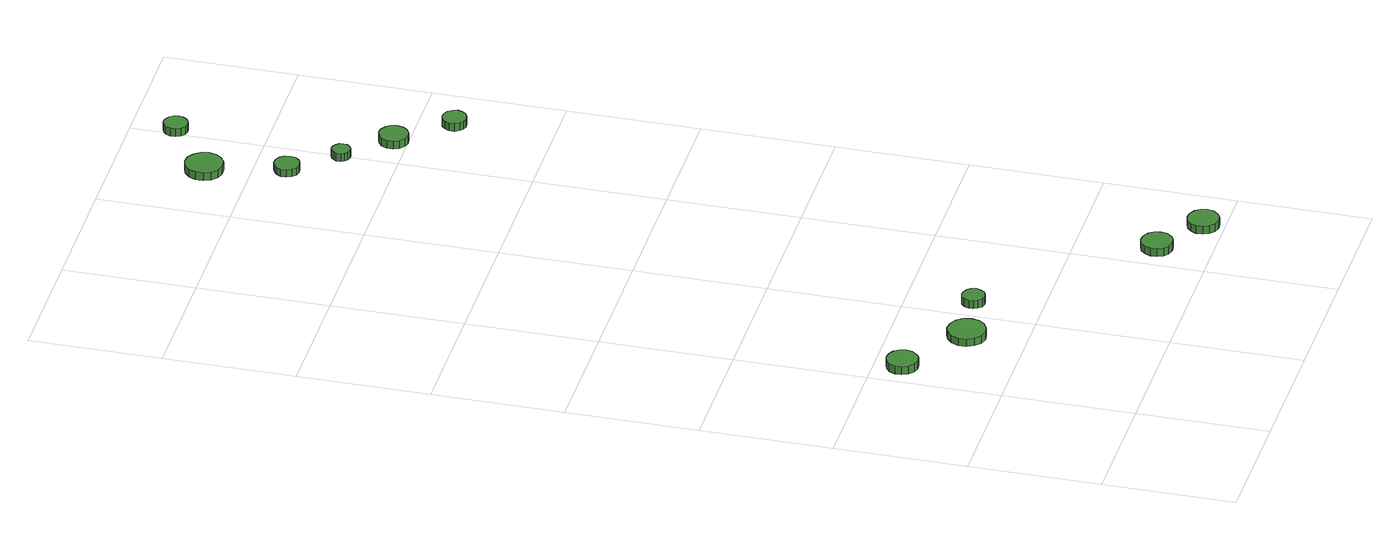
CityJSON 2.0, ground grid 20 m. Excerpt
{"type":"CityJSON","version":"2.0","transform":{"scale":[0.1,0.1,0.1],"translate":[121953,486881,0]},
"CityObjects":{
"tree1":{"type":"SolitaryVegetationObject","attributes":{"function":"something"},"geometry":[{"type":"MultiSurface","lod":"1","boundaries":[[[0,1,2,3,4,5,6,7,8,9,10,11,12,13,14]],[[15,16,17,18,19,20,21,22,23,24,25,26,27,28,29]],[[0,29,28,1]],[[1,28,27,2]],[[2,27,26,3]],[[3,26,25,4]],[[4,25,24,5]],[[5,24,23,6]],[[6,23,22,7]],[[7,22,21,8]],[[8,21,20,9]],[[9,20,19,10]],[[10,19,18,11]],[[11,18,17,12]],[[12,17,16,13]],[[13,16,15,14]],[[14,15,29,0]]]}]},
"tree2":{"type":"SolitaryVegetationObject","attributes":{"function":"something"},"geometry":[{"type":"MultiSurface","lod":"1","boundaries":[[[30,31,32,33,34,35,36,37,38,39,40,41,42,43,44]],[[45,46,47,48,49,50,51,52,53,54,55,56,57,58,59]],[[30,59,58,31]],[[31,58,57,32]],[[32,57,56,33]],[[33,56,55,34]],[[34,55,54,35]],[[35,54,53,36]],[[36,53,52,37]],[[37,52,51,38]],[[38,51,50,39]],[[39,50,49,40]],[[40,49,48,41]],[[41,48,47,42]],[[42,47,46,43]],[[43,46,45,44]],[[44,45,59,30]]]}]},
"tree3":{"type":"SolitaryVegetationObject","attributes":{"function":"something"},"geometry":[{"type":"MultiSurface","lod":"1","boundaries":[[[60,61,62,63,64,65,66,67,68,69,70,71,72,73,74]],[[75,76,77,78,79,80,81,82,83,84,85,86,87,88,89]],[[60,89,88,61]],[[61,88,87,62]],[[62,87,86,63]],[[63,86,85,64]],[[64,85,84,65]],[[65,84,83,66]],[[66,83,82,67]],[[67,82,81,68]],[[68,81,80,69]],[[69,80,79,70]],[[70,79,78,71]],[[71,78,77,72]],[[72,77,76,73]],[[73,76,75,74]],[[74,75,89,60]]]}]},
"tree4":{"type":"SolitaryVegetationObject","attributes":{"function":"something"},"geometry":[{"type":"MultiSurface","lod":"1","boundaries":[[[90,91,92,93,94,95,96,97,98,99,100,101,102,103,104]],[[105,106,107,108,109,110,111,112,113,114,115,116,117,118,119]],[[90,119,118,91]],[[91,118,117,92]],[[92,117,116,93]],[[93,116,115,94]],[[94,115,114,95]],[[95,114,113,96]],[[96,113,112,97]],[[97,112,111,98]],[[98,111,110,99]],[[99,110,109,100]],[[100,109,108,101]],[[101,108,107,102]],[[102,107,106,103]],[[103,106,105,104]],[[104,105,119,90]]]}]},
"tree5":{"type":"SolitaryVegetationObject","attributes":{"function":"something"},"geometry":[{"type":"MultiSurface","lod":"1","boundaries":[[[120,121,122,123,124,125,126,127,128,129,130,131,132,133,134]],[[135,136,137,138,139,140,141,142,143,144,145,146,147,148,149]],[[120,149,148,121]],[[121,148,147,122]],[[122,147,146,123]],[[123,146,145,124]],[[124,145,144,125]],[[125,144,143,126]],[[126,143,142,127]],[[127,142,141,128]],[[128,141,140,129]],[[129,140,139,130]],[[130,139,138,131]],[[131,138,137,132]],[[132,137,136,133]],[[133,136,135,134]],[[134,135,149,120]]]}]},
"tree6":{"type":"SolitaryVegetationObject","attributes":{"function":"something"},"geometry":[{"type":"MultiSurface","lod":"1","boundaries":[[[150,151,152,153,154,155,156,157,158,159,160,161,162,163,164]],[[165,166,167,168,169,170,171,172,173,174,175,176,177,178,179]],[[150,179,178,151]],[[151,178,177,152]],[[152,177,176,153]],[[153,176,175,154]],[[154,175,174,155]],[[155,174,173,156]],[[156,173,172,157]],[[157,172,171,158]],[[158,171,170,159]],[[159,170,169,160]],[[160,169,168,161]],[[161,168,167,162]],[[162,167,166,163]],[[163,166,165,164]],[[164,165,179,150]]]}]},
"tree7":{"type":"SolitaryVegetationObject","attributes":{"function":"something"},"geometry":[{"type":"MultiSurface","lod":"1","boundaries":[[[180,181,182,183,184,185,186,187,188,189,190,191,192,193,194]],[[195,196,197,198,199,200,201,202,203,204,205,206,207,208,209]],[[180,209,208,181]],[[181,208,207,182]],[[182,207,206,183]],[[183,206,205,184]],[[184,205,204,185]],[[185,204,203,186]],[[186,203,202,187]],[[187,202,201,188]],[[188,201,200,189]],[[189,200,199,190]],[[190,199,198,191]],[[191,198,197,192]],[[192,197,196,193]],[[193,196,195,194]],[[194,195,209,180]]]}]},
"tree8":{"type":"SolitaryVegetationObject","attributes":{"function":"something"},"geometry":[{"type":"MultiSurface","lod":"1","boundaries":[[[210,211,212,213,214,215,216,217,218,219,220,221,222,223,224]],[[225,226,227,228,229,230,231,232,233,234,235,236,237,238,239]],[[210,239,238,211]],[[211,238,237,212]],[[212,237,236,213]],[[213,236,235,214]],[[214,235,234,215]],[[215,234,233,216]],[[216,233,232,217]],[[217,232,231,218]],[[218,231,230,219]],[[219,230,229,220]],[[220,229,228,221]],[[221,228,227,222]],[[222,227,226,223]],[[223,226,225,224]],[[224,225,239,210]]]}]},
"tree9":{"type":"SolitaryVegetationObject","attributes":{"function":"something"},"geometry":[{"type":"MultiSurface","lod":"1","boundaries":[[[240,241,242,243,244,245,246,247,248,249,250,251,252,253,254]],[[255,256,257,258,259,260,261,262,263,264,265,266,267,268,269]],[[240,269,268,241]],[[241,268,267,242]],[[242,267,266,243]],[[243,266,265,244]],[[244,265,264,245]],[[245,264,263,246]],[[246,263,262,247]],[[247,262,261,248]],[[248,261,260,249]],[[249,260,259,250]],[[250,259,258,251]],[[251,258,257,252]],[[252,257,256,253]],[[253,256,255,254]],[[254,255,269,240]]]}]},
"tree10":{"type":"SolitaryVegetationObject","attributes":{"function":"something"},"geometry":[{"type":"MultiSurface","lod":"1","boundaries":[[[270,271,272,273,274,275,276,277,278,279,280,281,282,283,284]],[[285,286,287,288,289,290,291,292,293,294,295,296,297,298,299]],[[270,299,298,271]],[[271,298,297,272]],[[272,297,296,273]],[[273,296,295,274]],[[274,295,294,275]],[[275,294,293,276]],[[276,293,292,277]],[[277,292,291,278]],[[278,291,290,279]],[[279,290,289,280]],[[280,289,288,281]],[[281,288,287,282]],[[282,287,286,283]],[[283,286,285,284]],[[284,285,299,270]]]}]},
"tree11":{"type":"SolitaryVegetationObject","attributes":{"function":"something"},"geometry":[{"type":"MultiSurface","lod":"1","boundaries":[[[300,301,302,303,304,305,306,307,308,309,310,311,312,313,314]],[[315,316,317,318,319,320,321,322,323,324,325,326,327,328,329]],[[300,329,328,301]],[[301,328,327,302]],[[302,327,326,303]],[[303,326,325,304]],[[304,325,324,305]],[[305,324,323,306]],[[306,323,322,307]],[[307,322,321,308]],[[308,321,320,309]],[[309,320,319,310]],[[310,319,318,311]],[[311,318,317,312]],[[312,317,316,313]],[[313,316,315,314]],[[314,315,329,300]]]}]}
},
"vertices":[
[54,356,23],[52,365,23],[46,373,23],[38,378,23],[28,379,23],[19,376,23],[11,370,23],[7,361,23],[7,351,23],[11,342,23],[19,335,23],[28,332,23],[38,333,23],[46,338,23],[52,346,23],[52,346,10],[46,338,10],[38,333,10],[28,332,10],[19,335,10],[11,342,10],[7,351,10],[7,361,10],[11,370,10],[19,376,10],[28,379,10],[38,378,10],[46,373,10],[52,365,10],[54,356,10],
[160,285,23],[158,297,23],[151,306,23],[140,312,23],[128,314,23],[117,310,23],[108,302,23],[103,291,23],[103,279,23],[108,268,23],[117,260,23],[128,256,23],[140,258,23],[151,264,23],[158,273,23],[158,273,11],[151,264,11],[140,258,11],[128,256,11],[117,260,11],[108,268,11],[103,279,11],[103,291,11],[108,302,11],[117,310,11],[128,314,11],[140,312,11],[151,306,11],[158,297,11],[160,285,11],
[243,299,22],[241,306,22],[237,312,22],[231,315,22],[224,316,22],[217,314,22],[212,309,22],[209,302,22],[209,295,22],[212,289,22],[217,284,22],[224,282,22],[231,283,22],[237,286,22],[241,292,22],[241,292,9],[237,286,9],[231,283,9],[224,282,9],[217,284,9],[212,289,9],[209,295,9],[209,302,9],[212,309,9],[217,314,9],[224,316,9],[231,315,9],[237,312,9],[241,306,9],[243,299,9],
[459,78,22],[457,88,22],[451,96,22],[442,101,22],[433,102,22],[423,99,22],[416,92,22],[412,83,22],[412,73,22],[416,64,22],[423,58,22],[433,55,22],[442,56,22],[451,61,22],[457,69,22],[457,69,9],[451,61,9],[442,56,9],[433,55,9],[423,58,9],[416,64,9],[412,73,9],[412,83,9],[416,92,9],[423,99,9],[433,102,9],[442,101,9],[451,96,9],[457,88,9],[459,78,9],
[535,29,22],[533,38,22],[527,46,22],[518,51,22],[509,52,22],[499,49,22],[492,43,22],[488,34,22],[488,24,22],[492,15,22],[499,8,22],[509,5,22],[518,6,22],[527,11,22],[533,19,22],[533,19,9],[527,11,9],[518,6,9],[509,5,9],[499,8,9],[492,15,9],[488,24,9],[488,34,9],[492,43,9],[499,49,9],[509,52,9],[518,51,9],[527,46,9],[533,38,9],[535,29,9],
[363,1352,14],[362,1360,14],[357,1366,14],[350,1370,14],[342,1371,14],[335,1368,14],[329,1363,14],[325,1356,14],[325,1348,14],[329,1341,14],[335,1335,14],[342,1333,14],[350,1334,14],[357,1338,14],[362,1344,14],[362,1344,2],[357,1338,2],[350,1334,2],[342,1333,2],[335,1335,2],[329,1341,2],[325,1348,2],[325,1356,2],[329,1363,2],[335,1368,2],[342,1371,2],[350,1370,2],[357,1366,2],[362,1360,2],[363,1352,2],
[343,1468,15],[340,1479,15],[333,1489,15],[323,1495,15],[311,1496,15],[300,1492,15],[291,1484,15],[287,1474,15],[287,1462,15],[291,1451,15],[300,1443,15],[311,1440,15],[323,1441,15],[333,1447,15],[340,1456,15],[340,1456,2],[333,1447,2],[323,1441,2],[311,1440,2],[300,1443,2],[291,1451,2],[287,1462,2],[287,1474,2],[291,1484,2],[300,1492,2],[311,1496,2],[323,1495,2],[333,1489,2],[340,1479,2],[343,1468,2],
[415,1286,14],[414,1292,14],[410,1296,14],[405,1299,14],[400,1300,14],[394,1298,14],[390,1294,14],[387,1289,14],[387,1283,14],[390,1278,14],[394,1274,14],[400,1272,14],[405,1272,14],[410,1275,14],[414,1280,14],[414,1280,1],[410,1275,1],[405,1272,1],[400,1272,1],[394,1274,1],[390,1278,1],[387,1283,1],[387,1289,1],[390,1294,1],[394,1298,1],[400,1300,1],[405,1299,1],[410,1296,1],[414,1292,1],[415,1286,1],
[481,1222,15],[479,1231,15],[474,1238,15],[466,1243,15],[457,1244,15],[448,1241,15],[441,1235,15],[438,1227,15],[438,1217,15],[441,1209,15],[448,1203,15],[457,1200,15],[466,1201,15],[474,1206,15],[479,1213,15],[479,1213,2],[474,1206,2],[466,1201,2],[457,1200,2],[448,1203,2],[441,1209,2],[438,1217,2],[438,1227,2],[441,1235,2],[448,1241,2],[457,1244,2],[466,1243,2],[474,1238,2],[479,1231,2],[481,1222,2],
[540,1147,17],[538,1154,17],[533,1161,17],[527,1164,17],[519,1165,17],[512,1163,17],[507,1158,17],[503,1151,17],[503,1143,17],[507,1136,17],[512,1131,17],[519,1129,17],[527,1130,17],[533,1133,17],[538,1140,17],[538,1140,4],[533,1133,4],[527,1130,4],[519,1129,4],[512,1131,4],[507,1136,4],[503,1143,4],[503,1151,4],[507,1158,4],[512,1163,4],[519,1165,4],[527,1164,4],[533,1161,4],[538,1154,4],[540,1147,4],
[431,1535,14],[429,1542,14],[425,1548,14],[418,1552,14],[411,1553,14],[404,1551,14],[398,1546,14],[395,1539,14],[395,1531,14],[398,1524,14],[404,1519,14],[411,1517,14],[418,1518,14],[425,1522,14],[429,1528,14],[429,1528,1],[425,1522,1],[418,1518,1],[411,1517,1],[404,1519,1],[398,1524,1],[395,1531,1],[395,1539,1],[398,1546,1],[404,1551,1],[411,1553,1],[418,1552,1],[425,1548,1],[429,1542,1],[431,1535,1]
]}
